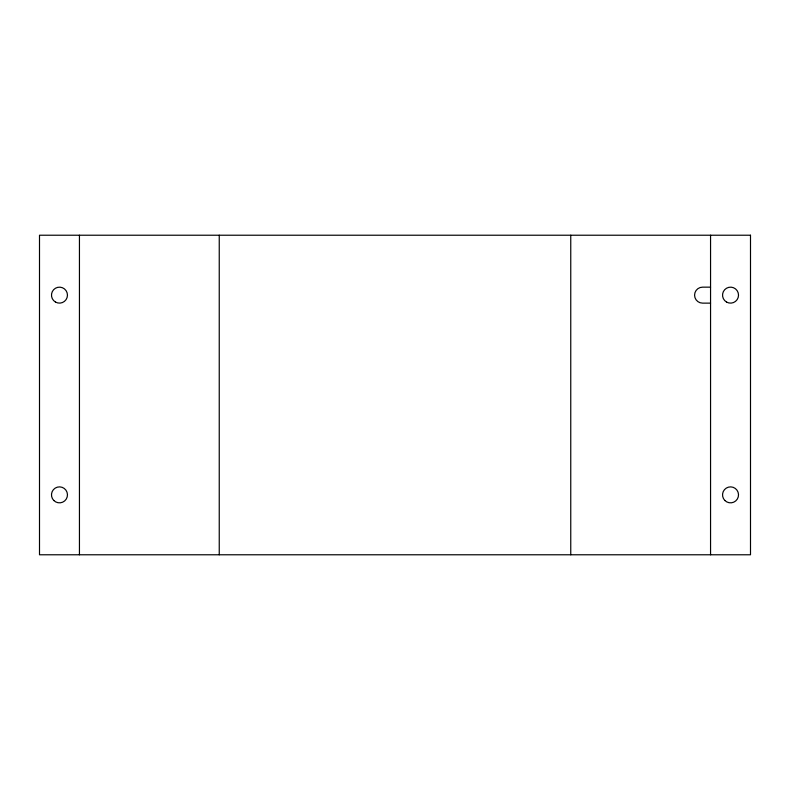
<?xml version="1.0" encoding="UTF-8"?>
<svg xmlns="http://www.w3.org/2000/svg" width="790" height="790" viewBox="0 0 790 790"><rect width="100%" height="100%" fill="white"/><g stroke="black" fill="none" stroke-linecap="round" stroke-linejoin="round"><path stroke-width="1.19" d="M710.556 287.155L702.567 287.155A7.989 7.989 0 0 0 694.578 295.144A7.989 7.989 0 0 0 702.567 303.133L710.556 303.133M710.556 235.222L710.556 554.778M570.755 235.222L570.755 554.778M219.245 235.222L219.245 554.778M79.444 235.222L79.444 554.778M750.5 235.222L39.5 235.222L39.5 554.778L750.5 554.778L750.5 235.222M55.478 302.057A7.989 7.989 0 0 0 67.456 295.144A7.989 7.989 0 0 0 55.478 288.222A7.989 7.989 0 0 0 55.478 302.057M53.819 500.505A7.989 7.989 0 0 0 67.19 496.93A7.989 7.989 0 0 0 57.403 487.144A7.989 7.989 0 0 0 53.819 500.505M724.874 500.505A7.989 7.989 0 0 0 738.245 496.93A7.989 7.989 0 0 0 728.459 487.144A7.989 7.989 0 0 0 724.874 500.505M726.533 302.057A7.989 7.989 0 0 0 738.522 295.144A7.989 7.989 0 0 0 726.533 288.222A7.989 7.989 0 0 0 726.533 302.057"/></g></svg>
